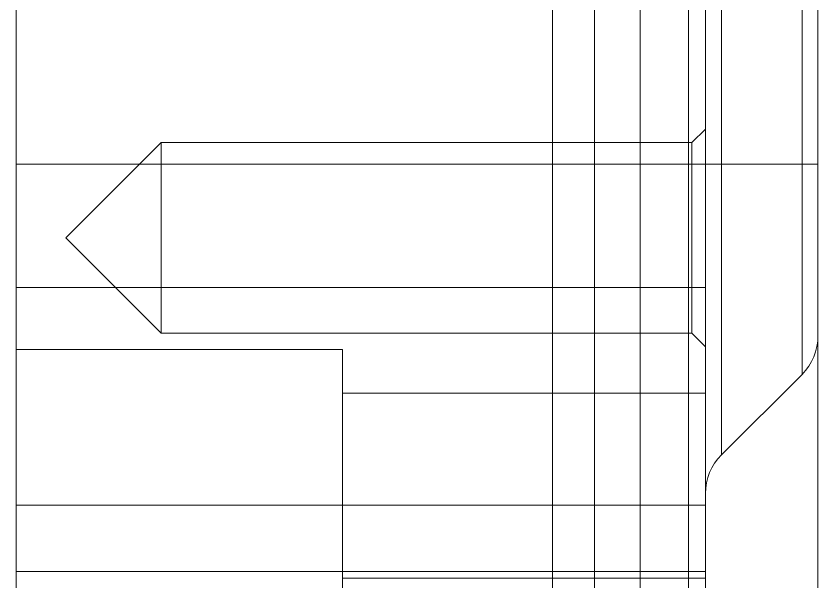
# Model space of a CAD drawing. Header units: millimetres. Extents: x 9384 to 10744, y 39991 to 40815.
# Drawn here: x 10031.26 to 10075.46, y 40194.75 to 40225.95 of the extents above; entities that cross this region are included whole.
import ezdxf

# ---------------------------------------------------------------- set-up
doc = ezdxf.new("R2010")
doc.units = ezdxf.units.MM
doc.linetypes.add('DASHED', pattern=[0])
for name, color, linetype, lineweight in [('DIM', 4, 'Continuous', 20), ('PS', 6, 'Continuous', 20), ('PS_W', 1, 'Continuous', 20)]:
    doc.layers.add(name, color=color, linetype=linetype, lineweight=lineweight)

msp = doc.modelspace()

# ---------------------------------------------------------------- linework, layer by layer
at = {"layer": 'DIM', "color": 252, "linetype": 'DASHED', "lineweight": 5, "ltscale": 0.819311}
msp.add_lwpolyline([(10031.265, 40156.788), (10075.465, 40156.788), (10075.465, 40671.788), (10031.265, 40671.788)], close=True, dxfattribs=at)
at = {"layer": 'PS', "color": 56, "linetype": 'Continuous', "lineweight": 5}
msp.add_line((10031.265, 40671.788), (10031.265, 40156.788), dxfattribs=at)
at = {"layer": 'PS', "color": 183, "linetype": 'Continuous', "lineweight": 5}
for p, q in [((10060.834, 40156.788), (10060.834, 40671.788)), ((10069.265, 40661.108), (10069.265, 40188.257))]:
    msp.add_line(p, q, dxfattribs=at)
at = {"layer": 'PS', "color": 155, "linetype": 'DASHED', "lineweight": 5, "ltscale": 0.819311}
for p, q in [((10063.148, 40670.709), (10063.148, 40177.386)), ((10065.673, 40179.883), (10065.673, 40668.495)), ((10068.325, 40184.594), (10068.325, 40664.331)), ((10070.144, 40201.75), (10070.144, 40611.827)), ((10074.586, 40607.384), (10074.586, 40206.192))]:
    msp.add_line(p, q, dxfattribs=at)
at = {"layer": 'PS', "color": 155, "linetype": 'Continuous', "lineweight": 5}
for p, q in [((10063.148, 40670.709), (10063.148, 40177.386)), ((10065.673, 40179.883), (10065.673, 40668.495)), ((10068.325, 40184.594), (10068.325, 40664.331)), ((10070.144, 40611.827), (10070.144, 40201.75)), ((10074.586, 40206.192), (10074.586, 40607.384))]:
    msp.add_line(p, q, dxfattribs=at)
at = {"layer": 'PS', "color": 2, "linetype": 'Continuous', "lineweight": 5}
for p, q in [((10075.465, 40605.263), (10075.465, 40208.314)), ((10074.586, 40206.192), (10070.144, 40201.75))]:
    msp.add_line(p, q, dxfattribs=at)
at = {"layer": 'PS', "color": 2, "linetype": 'DASHED', "lineweight": 5, "ltscale": 0.819311}
for p, q in [((10069.265, 40219.72), (10068.518, 40218.973)), ((10068.518, 40208.467), (10069.265, 40207.72))]:
    msp.add_line(p, q, dxfattribs=at)
at = {"layer": 'PS', "color": 5, "linetype": 'DASHED', "lineweight": 5, "ltscale": 0.819311}
for p, q in [((10039.265, 40218.973), (10034.012, 40213.72)), ((10068.518, 40218.973), (10039.265, 40218.973)), ((10039.265, 40208.467), (10039.265, 40218.973)), ((10068.518, 40218.973), (10068.518, 40214.902)), ((10068.518, 40214.902), (10068.518, 40208.467)), ((10034.012, 40213.72), (10039.265, 40208.467)), ((10039.265, 40208.467), (10068.518, 40208.467))]:
    msp.add_line(p, q, dxfattribs=at)
at = {"layer": 'PS', "color": 31, "linetype": 'DASHED', "lineweight": 5, "ltscale": 0.819311}
for p, q in [((10049.265, 40207.556), (10031.265, 40207.556)), ((10049.265, 40207.556), (10049.265, 40192.556)), ((10069.265, 40205.156), (10049.265, 40205.156)), ((10049.265, 40194.955), (10069.265, 40194.955))]:
    msp.add_line(p, q, dxfattribs=at)
at = {"layer": 'PS', "color": 2, "linetype": 'Continuous', "lineweight": 5}
for centre, start, end in [((10072.465, 40208.314), 315.0001, 0), ((10072.265, 40199.628), 135.0001, 180)]:
    msp.add_arc(centre, 3, start, end, dxfattribs=at)
at = {"layer": 'PS_W', "color": 1, "linetype": 'DASHED', "lineweight": 5, "ltscale": 0.819311}
for p, q in [((10031.265, 40217.788), (10075.465, 40217.788)), ((10069.265, 40210.976), (10031.265, 40210.976)), ((10031.265, 40198.976), (10069.265, 40198.976)), ((10069.265, 40195.318), (10031.265, 40195.318))]:
    msp.add_line(p, q, dxfattribs=at)

doc.saveas('drawing.dxf')
